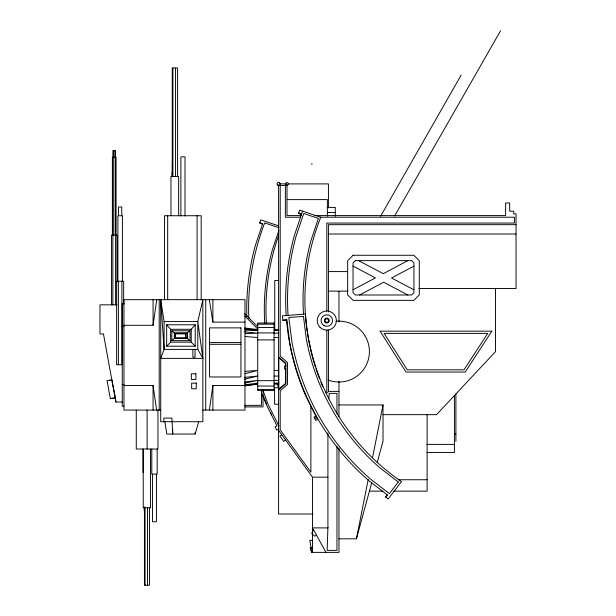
<?xml version="1.0" encoding="UTF-8"?>
<svg xmlns="http://www.w3.org/2000/svg" width="616" height="616" viewBox="0 0 616 616"><rect width="100%" height="100%" fill="white"/><g stroke="black" fill="none" stroke-linecap="round" stroke-linejoin="round"><path stroke-width="0.92" d="M327.912 527.388L327.142 550.388L336.967 550.388L336.967 446.023M328.744 398.814L329.244 393.362L336.967 393.362L336.967 413.467M123.962 325.279L153.068 325.279L156.749 299.669M209.378 410.079L212.89 385.485L244.975 385.485M338.962 538.808L356.418 538.808L368.222 479.417M372.534 457.734L383.021 404.943L338.962 404.943M356.418 538.808L371.725 482.651M377.246 462.4L383.021 441.225L383.021 404.943M164.895 421.714L166.805 434.049L195.172 434.049L198.668 421.714M262.647 223.731L255.332 245.507A241.125 241.125 0 0 0 246.854 316.832M278.84 230.63L272.28 250.158A223.546 223.546 0 0 0 264.741 323.084M302.556 211.103L294.263 235.805A241.125 241.125 0 0 0 286.194 315.538M313.444 529.606L311.704 533.456L314.768 536.151L316.516 535.188M380.588 216.27L461.199 75.013M394.656 215.954L500.554 30.8M387.156 494.787L385.508 496.92L388.149 498.945L401.509 481.604A221.891 221.891 0 0 1 305.451 313.998L282.359 315.839L282.952 320.459L286.848 319.966M385.832 497.166L387.472 495.033L369.146 480.919A241.125 241.125 0 0 1 289.682 342.265L286.81 319.673L282.913 320.166M195.226 346.207L191.23 342.15L191.23 329.283L195.226 324.786L166.666 324.786L166.666 346.207L195.226 346.207L195.226 324.786M166.666 346.207L170.601 342.15L170.601 329.283L166.666 324.786M325.479 391.999L326.811 390.698L326.811 330.13M326.442 393.331L328.428 391.376L338.962 391.376M278.594 390.059L285.847 383.776L285.847 363.278L278.594 356.803M171.81 340.64L174.297 338.538L187.303 338.538L190.013 340.64L190.013 330.792L171.81 330.792L171.81 340.64L190.013 340.64M171.81 330.792L174.297 332.894L187.303 332.894L190.013 330.792M281.789 434.765L279.895 436.051L283.784 441.418L285.593 440.024M353.037 289.797L375.413 277.893L353.037 266.104M407.877 260.622L383.337 273.673L358.558 260.622M359.613 294.995L383.629 282.22L407.877 294.995M413.937 266.104L391.553 278.009L413.937 289.797M278.663 429.198L276.769 430.145L275.098 426.803L276.992 425.856L266.512 404.935A241.125 241.125 0 0 1 262.3 394.525M315.923 416.154L314.029 417.101L315.7 420.435L317.594 419.488L305.444 395.226A241.125 241.125 0 0 1 286.471 319.265M314.699 418.449L316.593 417.502M174.659 338.092L186.948 338.092L186.948 333.333L174.659 333.333L174.659 338.092L186.948 338.092M174.659 333.333L175.514 333.864L185.57 333.864L186.948 333.333M244.983 373.727L257.719 370.424L245.253 371.34M244.644 379.24L257.719 376.068L244.644 377.377M244.644 383.152L257.719 380.403L244.644 381.982M244.644 385.87L257.719 384.068L244.644 385.47M244.644 384.877L257.719 383.137M109.479 380.411L111.896 380.164M110.318 398.513L115.446 398.021L111.866 379.995L107.022 380.48L110.318 398.513L115.446 398.021L115.885 402.048L122.245 402.048M245.253 333.703L257.719 333.187L244.644 331.862M311.219 164.002L312.289 164.002M279.525 183.899L286.263 183.899M288.18 183.899L328.428 183.899L328.428 207.954M287.202 199.615L327.365 199.615L327.365 216.201M327.365 207.407L335.296 207.407L335.296 216.262M327.365 212.474L335.296 212.474M301.378 215.6L286.994 215.6L286.994 184.862M314.799 215.6L505.62 215.6L505.62 202.987L509.678 202.987L509.678 211.173L513.736 211.173L513.736 213.837L516.039 213.837L516.039 288.511L418.865 288.511M300.77 217.225L285.37 217.225L285.37 185.524L280.211 185.524L280.211 356.079L287.464 362.547L287.464 384.515L280.211 390.798L280.211 429.829L310.887 472.179L310.887 406.383M320.02 217.225L514.422 217.225L514.422 223.061L326.811 223.061L326.811 310.988M516.039 224.678L328.428 224.678L328.428 311.858M328.428 234.011L516.039 234.011M328.428 271.587L347.67 271.587M278.594 280.442L274.751 280.442L274.751 329.46M328.428 291.122L347.67 291.122M123.962 303.603L122.245 303.603L122.245 406.144L123.962 406.144M116.948 304.851L99.961 304.851L99.961 333.934L103.457 333.934L115.885 402.048M164.087 321.583L197.805 321.583L202.849 299.669L202.849 421.714L160.722 421.714L160.722 299.669L164.087 321.583L164.087 349.411L160.722 358.381L202.849 358.381L197.805 321.583L197.805 349.411L202.849 358.381M209.34 299.669L212.89 322.114L244.975 322.114M257.719 324.178L274.097 324.178M122.245 326.241L123.962 326.241M257.719 327.55L274.097 327.55M170.601 329.283L191.23 329.283M274.097 329.545L278.732 329.545M274.097 330.469L278.732 330.469M257.719 332.91L274.097 332.91M274.097 333.187L278.732 333.187M274.097 337.514L278.732 337.514M257.719 339.901L274.097 339.901M170.601 342.15L191.23 342.15M209.571 342.565L240.941 342.565M209.571 344.305L240.941 344.305M197.805 349.411L164.087 349.411L160.722 299.669M285.847 365.973L284.554 365.973L284.554 369.146L285.847 369.146M274.097 370.424L278.732 370.424M274.097 376.068L278.732 376.068M274.097 380.403L278.732 380.403M257.719 380.665L274.097 380.665M274.097 383.137L278.732 383.137M274.097 384.068L278.732 384.068M122.245 384.507L123.962 384.507M123.962 385.485L153.068 385.485L156.618 410.079M257.719 386.04L274.097 386.04M278.594 387.757L274.582 387.757L274.582 404.242L278.594 404.242M257.719 389.42L274.097 389.42M244.691 405.343L261.469 405.343L261.469 390.051M244.975 406.899L263.024 406.899L263.024 390.582M160.722 410.079L123.962 410.079L123.962 299.669L244.975 299.669L244.975 410.079L202.849 410.079M382.967 414.66L436.521 414.66L495.541 351.59L495.541 288.511M454.416 434.149L455.902 434.149M426.88 444.398L454.416 444.398M426.88 452.537L454.416 452.537L454.416 395.541M278.594 430.353L312.512 477.177L327.912 477.177M398.298 479.748L427.111 479.748M369.485 491.145L382.929 491.145M393.501 491.145L427.111 491.145L427.111 414.66M313.005 513.998L278.594 513.998L278.594 184.862M312.512 540.347L309.817 540.347L311.165 548.286L312.512 548.286M312.512 547.947L310.125 547.947L311.881 552.375M245.253 330.161L257.719 330.469L244.644 328.582M245.253 336.505L257.719 337.514M244.644 328.983L257.719 330.469M244.644 327.997L257.719 329.545M298.714 213.067L301.57 214.029M301.44 214.437L298.575 213.475L299.692 210.148L320.759 217.225A221.891 221.891 0 0 0 307.192 331.362M278.324 225.749L260.768 219.85L259.644 223.185L262.508 224.139M278.848 227.674L264.672 222.907C253.161 253.268 247.309 285.87 248.879 318.356M259.783 222.769L261.931 223.493M244.683 313.713L257.588 326.619M244.745 315.97L258.127 329.344M325.964 552.375L312.512 527.897L327.912 527.897L327.912 432.994M278.94 426.049L268.037 404.273L262.739 389.812M310.88 549.141L311.711 552.375L338.962 552.375L338.962 447.917M455.902 393.947L455.902 441.349M338.962 291.383L338.962 321.96M338.962 381.135L338.962 416.416M328.428 330.06L328.428 391.714M312.512 477.177L312.512 552.375M285.632 366.559L285.632 363.771L278.809 357.68L278.809 389.189L285.632 383.275L285.632 368.414M212.89 299.669L212.89 322.114M212.89 385.485L212.89 410.079M205.736 299.669L205.736 410.079M201.186 299.669L201.186 215.739L164.495 215.739L164.495 299.669M197.082 215.739L197.082 299.669M195.172 432.209L195.172 434.049M195.064 349.411L195.064 357.226L192.9 357.226L192.9 349.411M187.303 332.894L187.303 338.538M185.57 333.864L185.57 337.76M185.016 215.962L185.016 156.88L180.896 156.88L180.896 215.962M178.655 215.561L178.655 176.446L170.963 176.446L170.963 215.561M177.577 176.446L177.577 67.983L172.257 67.983L172.257 176.446M175.552 67.983L175.552 176.446M175.514 333.864L175.514 337.76M174.297 332.894L174.297 338.538M172.896 67.983L172.896 176.446M172.696 429.444L172.696 434.049L171.91 418.087L163.825 418.087L163.825 421.714M172.372 161.777L172.372 172.395M172.049 172.395L172.049 176.199M167.683 215.739L167.683 299.669M159.197 299.669L159.197 410.079M157.966 410.079L157.966 449.033L136.267 449.033L136.267 410.079M157.18 449.133L157.18 474.112L151.79 474.112L151.79 449.133M156.425 474.112L156.425 521.737L152.552 521.737L152.552 474.112M153.068 299.669L153.068 325.279M153.068 385.485L153.068 410.079M150.45 449.141L150.45 507.761L143.228 507.761L143.228 449.141M149.442 507.761L149.442 585.2L144.444 585.2L144.444 507.761M147.54 507.761L147.54 585.2M147.116 410.079L147.116 449.033M145.045 507.761L145.045 585.2M144.244 506.86L144.244 510.656M143.066 448.972L143.066 472.688M123.662 304.296L123.662 281.266L116.632 281.266L116.632 364.741L121.906 364.741L121.906 281.266M122.399 281.266L122.399 215.739L117.895 215.739L117.895 281.266M121.752 215.739L121.752 206.953L118.541 206.953L118.541 215.739M118.388 281.266L118.388 364.741M116.948 281.928L116.948 235.127L111.504 235.127L111.504 304.851M116.078 235.127L116.078 157.234L112.374 157.234L112.374 235.127M115.585 235.127L115.585 304.851M115.554 157.234L115.554 150.697L112.897 150.697L112.897 157.234M115.154 157.234L115.154 235.127M114.892 150.697L114.892 157.234M113.56 150.697L113.56 157.234M113.298 157.234L113.298 235.127M112.867 235.127L112.867 304.851M322.722 386.717A221.891 221.891 0 0 1 320.89 382.282M319.488 378.701A221.891 221.891 0 0 1 315.954 368.73M315.361 366.905A221.891 221.891 0 0 1 314.507 364.156M314.229 363.24A221.891 221.891 0 0 1 310.541 349.295M310.118 347.424A221.891 221.891 0 0 1 308.77 340.833M308.593 339.893A221.891 221.891 0 0 1 307.476 333.264M303.519 314.322A223.762 223.762 0 0 1 311.003 240.394L318.387 218.403L303.734 213.475L296.065 236.298A239.247 239.247 0 0 0 288.065 315.377M335.943 321.283A30.453 30.453 0 0 1 369.146 355.64A30.453 30.453 0 0 1 328.059 380.026M266.397 322.915A221.891 221.891 0 0 1 278.463 235.92M278.471 387.587A223.546 223.546 0 0 1 276.884 383.198M271.618 414.853A241.125 241.125 0 0 1 270.801 413.167M266.512 403.803A241.125 241.125 0 0 1 263.309 396.019M487.749 333.387L464.002 369.816L407.276 369.816L384.115 333.387L487.749 333.387M491.868 331.154L465.211 372.049L406.052 372.049L380.057 331.154L491.868 331.154M398.298 482.02L389.374 493.608L370.647 479.186A238.831 238.831 0 0 1 291.93 341.849L288.835 317.456L303.449 316.431L306.345 339.185A224.178 224.178 0 0 0 380.226 468.098L398.298 482.02M353.114 255.263L347.67 260.699L347.67 294.918L353.114 300.354L413.86 300.354L419.296 294.918L419.296 260.699L413.86 255.263L353.114 255.263M355.332 260.622L353.037 262.924L353.037 292.692L355.332 294.995L411.634 294.995L413.937 292.692L413.937 262.924L411.634 260.622L355.332 260.622M274.097 323.038L257.719 323.038L257.719 390.575L274.097 390.575L274.097 323.038M240.941 327.881L209.571 327.881L209.571 376.977L240.941 376.977L240.941 327.881M195.927 373.804L191.36 373.804L191.36 379.441L195.927 379.441L195.927 373.804M196.227 383.129L191.661 383.129L191.661 388.765L196.227 388.765L196.227 383.129M277.816 185.247A1.555 1.555 0 0 0 280.149 183.899A1.555 1.555 0 0 0 277.816 182.552A1.555 1.555 0 0 0 277.816 185.247M286.332 185.046A1.324 1.324 0 0 0 288.311 183.899A1.324 1.324 0 0 0 286.332 182.752A1.324 1.324 0 0 0 286.332 185.046M320.043 327.327A9.571 9.571 0 0 0 336.051 323.038A9.571 9.571 0 0 0 324.332 311.319A9.571 9.571 0 0 0 320.043 327.327M323.939 325.541A5.744 5.744 0 0 0 332.555 320.559A5.744 5.744 0 0 0 323.939 315.585A5.744 5.744 0 0 0 323.939 325.541M325.587 322.684A2.449 2.449 0 0 0 329.252 320.559A2.449 2.449 0 0 0 325.587 318.441A2.449 2.449 0 0 0 325.587 322.684M325.926 322.091A1.763 1.763 0 0 0 328.574 320.559A1.763 1.763 0 0 0 325.926 319.034A1.763 1.763 0 0 0 325.926 322.091"/></g></svg>
